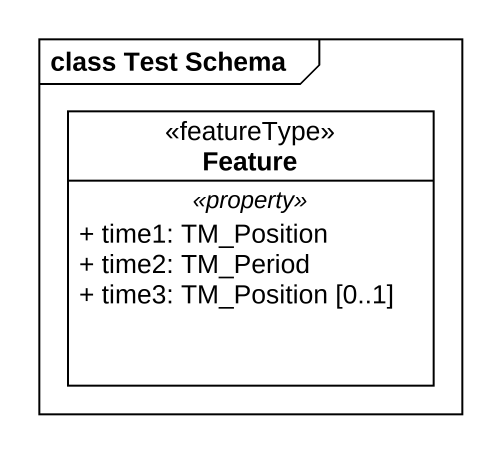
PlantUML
@startuml
mainframe class Test Schema
hide circle
hide empty members
skinparam classAttributeIconSize 0
class Feature <<featureType>> {
  .. <<property>> ..
  + time1: TM_Position
  + time2: TM_Period
  + time3: TM_Position [0..1]
}
@enduml
